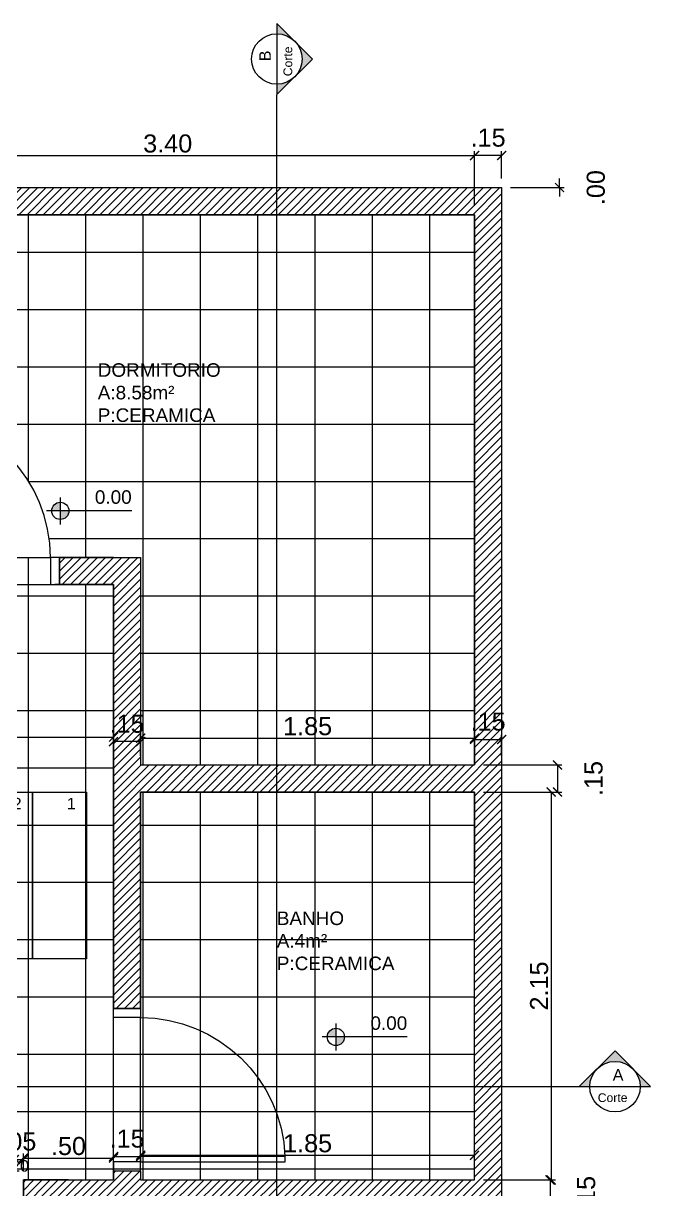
# Model space of a CAD drawing. Header units: millimetres. Extents: x 1336 to 452562, y -55875 to 2212.
# Drawn here: x 452537.32 to 452540.79, y -55859.47 to -55853.01 of the extents above; entities that cross this region are included whole.
import ezdxf

# ---------------------------------------------------------------- set-up
doc = ezdxf.new("R2010")
doc.units = ezdxf.units.MM
doc.linetypes.add('DASHDOTX2', pattern=[50.8, 25.4, -12.7, 0, -12.7])
doc.linetypes.add('DASHED2', pattern=[9.525, 6.35, -3.175])
for name, color, linetype in [('A_0.1', 1, 'Continuous'), ('A_0.3', 3, 'Continuous'), ('A_0.5', 5, 'Continuous'), ('B_Corte                  2', 4, 'DASHDOTX2'), ('B_Cotas                 11', 11, 'Continuous'), ('B_Projecao P       153', 153, 'DASHED2'), ('Z_ARQ-TEXTO2', 7, 'Continuous'), ('Z_ARQ-TEXTO3', 7, 'Continuous')]:
    doc.layers.add(name, color=color, linetype=linetype)
doc.styles.add('Annotative', font='arial.ttf')
doc.styles.add('Romans', font='aehalf.shx')
doc.dimstyles.new('1-50', dxfattribs={"dimscale": 0.5, "dimtxt": 0.2, "dimasz": 0.1, "dimexe": 0.05, "dimexo": 0.1, "dimgap": 0.03, "dimtad": 1, "dimzin": 5, "dimdsep": 46, "dimtxsty": 'Annotative', "dimblk": 'ARCHTICK', "dimcen": 0, "dimclrd": 256, "dimclre": 256, "dimclrt": 250, "dimadec": 0, "dimazin": 0, "dimtfac": 1, "dimtofl": 0, "dimtmove": 2, "dimatfit": 3, "dimldrblk": 'ARCHTICK', "dimfxl": 0.04, "dimtolj": 1, "dimtzin": 1, "dimarcsym": 0})
pattern_1 = [(0, (451180.03478, -57487.49628), (0, 0.3175), []), (90, (451180.03478, -57487.49628), (-0.3175, 2e-17), [])]

# ---------------------------------------------------------------- blocks, each defined once
blk = doc.blocks.new('Porta 80cm')
at = {"layer": 'A_0.1'}
for p, q in [((1345.7613, 1623.4302), (1346.5613, 1623.4302)), ((1345.7613, 1623.2802), (1346.5613, 1623.2802))]:
    blk.add_line(p, q, dxfattribs=at)
at = {"layer": 'A_0.3'}
for p, q in [((1345.7613, 1623.4302), (1345.7613, 1624.2302)), ((1345.7913, 1624.2302), (1345.7913, 1623.4302))]:
    blk.add_line(p, q, dxfattribs=at)
for points in [[(1345.7113, 1623.4302), (1345.7613, 1623.4302), (1345.7613, 1623.2802), (1345.7113, 1623.2802)], [(1346.6113, 1623.4302), (1346.5613, 1623.4302), (1346.5613, 1623.2802), (1346.6113, 1623.2802)]]:
    blk.add_lwpolyline(points, dxfattribs=at)
at = {"layer": 'B_Projecao P       153'}
blk.add_arc((1345.7613, 1623.4302), 0.8, 0, 87.8509, dxfattribs=at)
blk = doc.blocks.new('Porta C')
at = {"layer": 'A_0.3'}
for p, q in [((1352.0113, 1630.3602), (1352.0113, 1630.3302)), ((1352.8113, 1630.3302), (1352.8113, 1630.3602))]:
    blk.add_line(p, q, dxfattribs=at)
at = {"layer": 'A_0.5', "xscale": -1, "rotation": 270}
blk.add_blockref('Porta 80cm', (-271.4189, 284.5689), dxfattribs=at)
blk = doc.blocks.new('Nivel Piso')
at = {"layer": 'B_Cotas                 11'}
h = blk.add_hatch(color=256, dxfattribs=at)
h.dxf.hatch_style = 1
h.paths.add_polyline_path([(735.29, 589.9, 0.414214), (734.33, 588.95), (735.29, 588.95)])
h.paths.add_polyline_path([(736.24, 588.95), (735.29, 588.95), (735.29, 587.99, 0.414214)])
for p, q in [((735.29, 590.42), (735.29, 587.43)), ((743.2, 588.95), (733.77, 588.95))]:
    blk.add_line(p, q, dxfattribs=at)
blk.add_circle((735.29, 588.95), 0.956, dxfattribs=at)
blk = doc.blocks.new('ESCADA PLANTA')
at = {"layer": 'A_0.1'}
for p, q in [((3442.3088, 1612.8893), (3441.4588, 1613.8143)), ((3442.3088, 1612.8893), (3441.4588, 1612.8893)), ((3442.3088, 1612.5143), (3442.3088, 1612.8143)), ((3442.3088, 1612.5893), (3441.4588, 1612.5893)), ((3442.3088, 1612.5893), (3441.4588, 1611.6643))]:
    blk.add_line(p, q, dxfattribs=at)
for points in [[(3441.4588, 1611.6643), (3442.3088, 1611.6643), (3442.3088, 1613.8143), (3441.4588, 1613.8143)], [(3442.6088, 1613.8143), (3442.6088, 1612.8893), (3442.3088, 1612.8893), (3442.3088, 1613.8143)], [(3442.9088, 1613.8143), (3442.9088, 1612.8893), (3442.6088, 1612.8893), (3442.6088, 1613.8143)], [(3443.2088, 1613.8143), (3443.2088, 1612.8893), (3442.9088, 1612.8893), (3442.9088, 1613.8143)], [(3443.5088, 1613.8143), (3443.5088, 1612.8893), (3443.2088, 1612.8893), (3443.2088, 1613.8143)], [(3443.8088, 1613.8143), (3443.8088, 1612.8893), (3443.5088, 1612.8893), (3443.5088, 1613.8143)], [(3444.1088, 1613.8143), (3444.1088, 1612.8893), (3443.8088, 1612.8893), (3443.8088, 1613.8143)], [(3444.4088, 1613.8143), (3444.4088, 1612.8893), (3444.1088, 1612.8893), (3444.1088, 1613.8143)], [(3444.7088, 1613.8143), (3444.7088, 1612.8893), (3444.4088, 1612.8893), (3444.4088, 1613.8143)]]:
    blk.add_lwpolyline(points, close=True, dxfattribs=at)
at = {"layer": 'B_Projecao P       153'}
for points in [[(3442.6088, 1612.6643), (3442.6088, 1611.6643), (3442.3088, 1611.6643), (3442.3088, 1612.6643)], [(3442.9088, 1612.6643), (3442.9088, 1611.6643), (3442.6088, 1611.6643), (3442.6088, 1612.6643)], [(3443.2088, 1612.6643), (3443.2088, 1611.6643), (3442.9088, 1611.6643), (3442.9088, 1612.6643)], [(3443.5088, 1612.6643), (3443.5088, 1611.6643), (3443.2088, 1611.6643), (3443.2088, 1612.6643)], [(3443.8088, 1612.6643), (3443.8088, 1611.6643), (3443.5088, 1611.6643), (3443.5088, 1612.6643)], [(3444.1088, 1612.6643), (3444.1088, 1611.6643), (3443.8088, 1611.6643), (3443.8088, 1612.6643)]]:
    blk.add_lwpolyline(points, close=True, dxfattribs=at)
at = {"layer": 'B_Cotas                 11', "xscale": 0.05000000000004547, "yscale": 0.05000000000004547, "zscale": 0.05000000000004547}
blk.add_blockref('Nivel Piso', (3404.9747, 1583.2109), dxfattribs=at)
at = {"layer": 'A_0.1', "insert": (3442.1347, 1612.6965), "char_height": 0.075, "attachment_point": 9, "style": 'Romans'}
blk.add_mtext('{\\fArial|b0|i0|c0|p34;+1.70}', dxfattribs=at)
at = {"layer": 'Z_ARQ-TEXTO2', "insert": (3442.9088, 1612.8143), "char_height": 0.075, "attachment_point": 1, "style": 'Romans'}
blk.add_mtext('{\\fArial|b0|i0|c0|p34;\\H2x;ESCADA\\Fromans|c0;\\H0.6665x;\\C4;^J\\C1;A: 7.95m²}', dxfattribs=at)
at = {"layer": 'Z_ARQ-TEXTO3', "char_height": 0.063913, "attachment_point": 1, "style": 'Romans'}
for s, insert in [('{\\fArial|b0|i0|c0|p34;9}', (3441.6889, 1613.8191)), ('{\\fArial|b0|i0|c0|p34;6}', (3443.0997, 1613.7819)), ('{\\fArial|b0|i0|c0|p34;5}', (3443.3997, 1613.7819)), ('{\\fArial|b0|i0|c0|p34;4}', (3443.6997, 1613.7819)), ('{\\fArial|b0|i0|c0|p34;2}', (3444.2997, 1613.7819)), ('{\\fArial|b0|i0|c0|p34;1}', (3444.5997, 1613.7819)), ('{\\fArial|b0|i0|c0|p34;10}', (3441.4793, 1613.6219)), ('{\\fArial|b0|i0|c0|p34;11}', (3441.4803, 1612.6715)), ('{\\fArial|b0|i0|c0|p34;12}', (3441.4793, 1611.8887)), ('{\\fArial|b0|i0|c0|p34;13}', (3442.191, 1611.774)), ('{\\fArial|b0|i0|c0|p34;14}', (3442.491, 1611.774)), ('{\\fArial|b0|i0|c0|p34;15}', (3442.791, 1611.774)), ('{\\fArial|b0|i0|c0|p34;16}', (3443.091, 1611.774)), ('{\\fArial|b0|i0|c0|p34;17}', (3443.391, 1611.774)), ('{\\fArial|b0|i0|c0|p34;18}', (3443.691, 1611.774)), ('{\\fArial|b0|i0|c0|p34;19}', (3443.991, 1611.774)), ('{\\fArial|b0|i0|c0|p34;20}', (3444.291, 1611.774))]:
    blk.add_mtext(s, dxfattribs=dict(at, insert=insert))
for s, insert, width in [('{\\fArial|b0|i0|c0|p34;8}', (3442.4997, 1613.7819), 0.021507), ('{\\fArial|b0|i0|c0|p34;7}', (3442.7997, 1613.7819), 0.019469), ('{\\fArial|b0|i0|c0|p34;3}', (3443.9997, 1613.7819), 0.023542), ('{\\fArial|b0|i0|c0|p34;PATAMAR}', (3441.6898, 1612.8991), 0.079958)]:
    blk.add_mtext(s, dxfattribs=dict(at, insert=insert, width=width))
blk = doc.blocks.new('DSASADS')
at = {"layer": 'B_Corte                  2', "linetype": 'ByBlock', "lineweight": -2}
h = blk.add_hatch(color=256, dxfattribs=at)
h.paths.add_polyline_path([(2426.815, 1690.775), (2427.062, 1690.528), (2426.918, 1690.528, 0.198912)])
h.paths.add_polyline_path([(2426.568, 1691.023), (2426.815, 1690.775, 0.414214), (2426.32, 1690.775)])
h.paths.add_polyline_path([(2426.235, 1690.69), (2426.253, 1690.682, 0.114349), (2426.218, 1690.528), (2426.073, 1690.528)])
h.paths.add_polyline_path([(2426.32, 1690.775, 0.082683), (2426.253, 1690.682), (2426.235, 1690.69)])
at = {"layer": 'B_Corte                  2', "linetype": 'Continuous', "lineweight": -2}
blk.add_line((2426.218, 1690.528), (2426.918, 1690.528), dxfattribs=at)
at = {"layer": 'B_Corte                  2', "linetype": 'ByBlock', "lineweight": -2}
blk.add_lwpolyline([(2426.918, 1690.528), (2427.062, 1690.528), (2426.568, 1691.023), (2426.073, 1690.528), (2426.218, 1690.528)], dxfattribs=at)
at = {"layer": 'B_Corte                  2', "linetype": 'Continuous', "lineweight": -2}
blk.add_circle((2426.568, 1690.528), 0.35, dxfattribs=at)
blk = doc.blocks.new('_ArchTick')
at = {"color": 0, "linetype": 'ByBlock', "const_width": 0.15}
blk.add_lwpolyline([(-0.5, -0.5), (0.5, 0.5)], dxfattribs=at)
blk = doc.blocks.new('*D696')
at = {"layer": 'A_0.1', "lineweight": -2, "transparency": 16777216}
for p, q in [((452536.4186, -55854.0181), (452536.4186, -55853.7152)), ((452536.4186, -55853.7402), (452539.8186, -55853.7402)), ((452539.8186, -55854.0181), (452539.8186, -55853.7152))]:
    blk.add_line(p, q, dxfattribs=at)
at = {"layer": 'Defpoints', "color": 0, "transparency": 16777216}
for p in [(452539.8186, -55853.7402), (452536.4186, -55854.0681), (452539.8186, -55854.0681)]:
    blk.add_point(p, dxfattribs=at)
at = {"layer": 'A_0.1', "lineweight": -2, "transparency": 16777216, "xscale": 0.05, "yscale": 0.05, "zscale": 0.05, "rotation": 180}
blk.add_blockref('_ArchTick', (452536.4186, -55853.7402), dxfattribs=at)
at = {"layer": 'A_0.1', "lineweight": -2, "transparency": 16777216, "xscale": 0.05, "yscale": 0.05, "zscale": 0.05}
blk.add_blockref('_ArchTick', (452539.8186, -55853.7402), dxfattribs=at)
at = {"layer": 'A_0.1', "color": 250, "transparency": 16777216, "insert": (452538.1186, -55853.6741), "char_height": 0.1, "attachment_point": 5, "style": 'Annotative'}
blk.add_mtext('\\A1;3.40', dxfattribs=at)
blk = doc.blocks.new('*D697')
at = {"layer": 'A_0.1', "lineweight": -2, "transparency": 16777216}
for p, q in [((452539.8186, -55853.8681), (452539.8186, -55853.7152)), ((452539.9686, -55853.7402), (452539.8186, -55853.7402)), ((452539.9686, -55853.8681), (452539.9686, -55853.7152))]:
    blk.add_line(p, q, dxfattribs=at)
at = {"layer": 'Defpoints', "color": 0, "transparency": 16777216}
for p in [(452539.8186, -55853.7402), (452539.8186, -55853.9181), (452539.9686, -55853.9181)]:
    blk.add_point(p, dxfattribs=at)
at = {"layer": 'A_0.1', "lineweight": -2, "transparency": 16777216, "xscale": 0.05, "yscale": 0.05, "zscale": 0.05, "rotation": 180}
blk.add_blockref('_ArchTick', (452539.8186, -55853.7402), dxfattribs=at)
at = {"layer": 'A_0.1', "lineweight": -2, "transparency": 16777216, "xscale": 0.05, "yscale": 0.05, "zscale": 0.05}
blk.add_blockref('_ArchTick', (452539.9686, -55853.7402), dxfattribs=at)
at = {"layer": 'A_0.1', "color": 250, "transparency": 16777216, "insert": (452539.8936, -55853.6416), "char_height": 0.1, "attachment_point": 5, "style": 'Annotative'}
blk.add_mtext('\\A1;.15', dxfattribs=at)
blk = doc.blocks.new('*D700')
at = {"layer": 'A_0.1', "lineweight": -2, "transparency": 16777216}
for p, q in [((452536.4186, -55857.0681), (452536.4186, -55856.9387)), ((452536.4186, -55856.9637), (452537.8186, -55856.9637)), ((452537.8186, -55857.0681), (452537.8186, -55856.9387))]:
    blk.add_line(p, q, dxfattribs=at)
at = {"layer": 'Defpoints', "color": 0, "transparency": 16777216}
for p in [(452537.8186, -55856.9637), (452536.4186, -55857.1181), (452537.8186, -55857.1181)]:
    blk.add_point(p, dxfattribs=at)
at = {"layer": 'A_0.1', "lineweight": -2, "transparency": 16777216, "xscale": 0.05, "yscale": 0.05, "zscale": 0.05, "rotation": 180}
blk.add_blockref('_ArchTick', (452536.4186, -55856.9637), dxfattribs=at)
at = {"layer": 'A_0.1', "lineweight": -2, "transparency": 16777216, "xscale": 0.05, "yscale": 0.05, "zscale": 0.05}
blk.add_blockref('_ArchTick', (452537.8186, -55856.9637), dxfattribs=at)
at = {"layer": 'A_0.1', "color": 250, "transparency": 16777216, "insert": (452537.1186, -55856.8977), "char_height": 0.1, "attachment_point": 5, "style": 'Annotative'}
blk.add_mtext('\\A1;1.40', dxfattribs=at)
blk = doc.blocks.new('*D701')
at = {"layer": 'A_0.1', "lineweight": -2, "transparency": 16777216}
for p, q in [((452537.8186, -55857.0681), (452537.8186, -55856.9637)), ((452537.9686, -55856.9887), (452537.8186, -55856.9887)), ((452537.9686, -55857.0681), (452537.9686, -55856.9637))]:
    blk.add_line(p, q, dxfattribs=at)
at = {"layer": 'Defpoints', "color": 0, "transparency": 16777216}
for p in [(452537.8186, -55856.9887), (452537.8186, -55857.1181), (452537.9686, -55857.1181)]:
    blk.add_point(p, dxfattribs=at)
at = {"layer": 'A_0.1', "lineweight": -2, "transparency": 16777216, "xscale": 0.05, "yscale": 0.05, "zscale": 0.05, "rotation": 180}
blk.add_blockref('_ArchTick', (452537.8186, -55856.9887), dxfattribs=at)
at = {"layer": 'A_0.1', "lineweight": -2, "transparency": 16777216, "xscale": 0.05, "yscale": 0.05, "zscale": 0.05}
blk.add_blockref('_ArchTick', (452537.9686, -55856.9887), dxfattribs=at)
at = {"layer": 'A_0.1', "color": 250, "transparency": 16777216, "insert": (452537.8936, -55856.8902), "char_height": 0.1, "attachment_point": 5, "style": 'Annotative'}
blk.add_mtext('\\A1;.15', dxfattribs=at)
blk = doc.blocks.new('*D702')
at = {"layer": 'A_0.1', "lineweight": -2, "transparency": 16777216}
for p, q in [((452537.9686, -55857.0681), (452537.9686, -55856.9448)), ((452537.9686, -55856.9698), (452539.8186, -55856.9698)), ((452539.8186, -55857.0681), (452539.8186, -55856.9448))]:
    blk.add_line(p, q, dxfattribs=at)
at = {"layer": 'Defpoints', "color": 0, "transparency": 16777216}
for p in [(452539.8186, -55856.9698), (452537.9686, -55857.1181), (452539.8186, -55857.1181)]:
    blk.add_point(p, dxfattribs=at)
at = {"layer": 'A_0.1', "lineweight": -2, "transparency": 16777216, "xscale": 0.05, "yscale": 0.05, "zscale": 0.05, "rotation": 180}
blk.add_blockref('_ArchTick', (452537.9686, -55856.9698), dxfattribs=at)
at = {"layer": 'A_0.1', "lineweight": -2, "transparency": 16777216, "xscale": 0.05, "yscale": 0.05, "zscale": 0.05}
blk.add_blockref('_ArchTick', (452539.8186, -55856.9698), dxfattribs=at)
at = {"layer": 'A_0.1', "color": 250, "transparency": 16777216, "insert": (452538.8936, -55856.9037), "char_height": 0.1, "attachment_point": 5, "style": 'Annotative'}
blk.add_mtext('\\A1;1.85', dxfattribs=at)
blk = doc.blocks.new('*D703')
at = {"layer": 'A_0.1', "lineweight": -2, "transparency": 16777216}
for p, q in [((452539.8186, -55857.0681), (452539.8186, -55856.9517)), ((452539.8186, -55856.9767), (452539.9686, -55856.9767)), ((452539.9686, -55857.0681), (452539.9686, -55856.9517))]:
    blk.add_line(p, q, dxfattribs=at)
at = {"layer": 'Defpoints', "color": 0, "transparency": 16777216}
for p in [(452539.9686, -55856.9767), (452539.8186, -55857.1181), (452539.9686, -55857.1181)]:
    blk.add_point(p, dxfattribs=at)
at = {"layer": 'A_0.1', "lineweight": -2, "transparency": 16777216, "xscale": 0.05, "yscale": 0.05, "zscale": 0.05, "rotation": 180}
blk.add_blockref('_ArchTick', (452539.8186, -55856.9767), dxfattribs=at)
at = {"layer": 'A_0.1', "lineweight": -2, "transparency": 16777216, "xscale": 0.05, "yscale": 0.05, "zscale": 0.05}
blk.add_blockref('_ArchTick', (452539.9686, -55856.9767), dxfattribs=at)
at = {"layer": 'A_0.1', "color": 250, "transparency": 16777216, "insert": (452539.8936, -55856.8782), "char_height": 0.1, "attachment_point": 5, "style": 'Annotative'}
blk.add_mtext('\\A1;.15', dxfattribs=at)
blk = doc.blocks.new('*D708')
at = {"layer": 'A_0.1', "lineweight": -2, "transparency": 16777216}
for p, q in [((452537.2686, -55859.3681), (452537.2686, -55859.2793)), ((452537.2686, -55859.3043), (452537.3186, -55859.3043)), ((452537.3186, -55859.3681), (452537.3186, -55859.2793))]:
    blk.add_line(p, q, dxfattribs=at)
at = {"layer": 'Defpoints', "color": 0, "transparency": 16777216}
for p in [(452537.3186, -55859.3043), (452537.2686, -55859.4181), (452537.3186, -55859.4181)]:
    blk.add_point(p, dxfattribs=at)
at = {"layer": 'A_0.1', "lineweight": -2, "transparency": 16777216, "xscale": 0.05, "yscale": 0.05, "zscale": 0.05, "rotation": 180}
blk.add_blockref('_ArchTick', (452537.2686, -55859.3043), dxfattribs=at)
at = {"layer": 'A_0.1', "lineweight": -2, "transparency": 16777216, "xscale": 0.05, "yscale": 0.05, "zscale": 0.05}
blk.add_blockref('_ArchTick', (452537.3186, -55859.3043), dxfattribs=at)
at = {"layer": 'A_0.1', "color": 250, "transparency": 16777216, "insert": (452537.2936, -55859.2057), "char_height": 0.1, "attachment_point": 5, "style": 'Annotative'}
blk.add_mtext('\\A1;.05', dxfattribs=at)
blk = doc.blocks.new('*D709')
at = {"layer": 'A_0.1', "lineweight": -2, "transparency": 16777216}
for p, q in [((452537.3186, -55859.3681), (452537.3186, -55859.2717)), ((452537.3186, -55859.2967), (452537.8186, -55859.2967)), ((452537.8186, -55859.3681), (452537.8186, -55859.2717))]:
    blk.add_line(p, q, dxfattribs=at)
at = {"layer": 'Defpoints', "color": 0, "transparency": 16777216}
for p in [(452537.8186, -55859.2967), (452537.3186, -55859.4181), (452537.8186, -55859.4181)]:
    blk.add_point(p, dxfattribs=at)
at = {"layer": 'A_0.1', "lineweight": -2, "transparency": 16777216, "xscale": 0.05, "yscale": 0.05, "zscale": 0.05, "rotation": 180}
blk.add_blockref('_ArchTick', (452537.3186, -55859.2967), dxfattribs=at)
at = {"layer": 'A_0.1', "lineweight": -2, "transparency": 16777216, "xscale": 0.05, "yscale": 0.05, "zscale": 0.05}
blk.add_blockref('_ArchTick', (452537.8186, -55859.2967), dxfattribs=at)
at = {"layer": 'A_0.1', "color": 250, "transparency": 16777216, "insert": (452537.5686, -55859.2307), "char_height": 0.1, "attachment_point": 5, "style": 'Annotative'}
blk.add_mtext('\\A1;.50', dxfattribs=at)
blk = doc.blocks.new('*D710')
at = {"layer": 'A_0.1', "lineweight": -2, "transparency": 16777216}
for p, q in [((452537.8186, -55859.3181), (452537.8186, -55859.2631)), ((452537.8186, -55859.2881), (452537.9686, -55859.2881)), ((452537.9686, -55859.3181), (452537.9686, -55859.2631))]:
    blk.add_line(p, q, dxfattribs=at)
at = {"layer": 'Defpoints', "color": 0, "transparency": 16777216}
for p in [(452537.9686, -55859.2881), (452537.8186, -55859.3681), (452537.9686, -55859.3681)]:
    blk.add_point(p, dxfattribs=at)
at = {"layer": 'A_0.1', "lineweight": -2, "transparency": 16777216, "xscale": 0.05, "yscale": 0.05, "zscale": 0.05, "rotation": 180}
blk.add_blockref('_ArchTick', (452537.8186, -55859.2881), dxfattribs=at)
at = {"layer": 'A_0.1', "lineweight": -2, "transparency": 16777216, "xscale": 0.05, "yscale": 0.05, "zscale": 0.05}
blk.add_blockref('_ArchTick', (452537.9686, -55859.2881), dxfattribs=at)
at = {"layer": 'A_0.1', "color": 250, "transparency": 16777216, "insert": (452537.8936, -55859.1896), "char_height": 0.1, "attachment_point": 5, "style": 'Annotative'}
blk.add_mtext('\\A1;.15', dxfattribs=at)
blk = doc.blocks.new('*D711')
at = {"layer": 'A_0.1', "lineweight": -2, "transparency": 16777216}
for p, q in [((452537.9686, -55859.3681), (452537.9686, -55859.2565)), ((452537.9686, -55859.2815), (452539.8186, -55859.2815)), ((452539.8186, -55859.3681), (452539.8186, -55859.2565))]:
    blk.add_line(p, q, dxfattribs=at)
at = {"layer": 'Defpoints', "color": 0, "transparency": 16777216}
for p in [(452539.8186, -55859.2815), (452537.9686, -55859.4181), (452539.8186, -55859.4181)]:
    blk.add_point(p, dxfattribs=at)
at = {"layer": 'A_0.1', "lineweight": -2, "transparency": 16777216, "xscale": 0.05, "yscale": 0.05, "zscale": 0.05, "rotation": 180}
blk.add_blockref('_ArchTick', (452537.9686, -55859.2815), dxfattribs=at)
at = {"layer": 'A_0.1', "lineweight": -2, "transparency": 16777216, "xscale": 0.05, "yscale": 0.05, "zscale": 0.05}
blk.add_blockref('_ArchTick', (452539.8186, -55859.2815), dxfattribs=at)
at = {"layer": 'A_0.1', "color": 250, "transparency": 16777216, "insert": (452538.8936, -55859.2155), "char_height": 0.1, "attachment_point": 5, "style": 'Annotative'}
blk.add_mtext('\\A1;1.85', dxfattribs=at)
blk = doc.blocks.new('*D732')
at = {"layer": 'A_0.1', "lineweight": -2, "transparency": 16777216}
for p, q in [((452540.2901, -55853.9181), (452540.2901, -55853.8681)), ((452540.0186, -55853.9181), (452540.3151, -55853.9181)), ((452540.0186, -55853.9181), (452540.3151, -55853.9181)), ((452540.2901, -55853.9181), (452540.2901, -55853.9681))]:
    blk.add_line(p, q, dxfattribs=at)
at = {"layer": 'Defpoints', "color": 0, "transparency": 16777216}
for p in [(452539.9686, -55853.9181), (452539.9686, -55853.9181), (452540.2901, -55853.9181)]:
    blk.add_point(p, dxfattribs=at)
at = {"layer": 'A_0.1', "lineweight": -2, "transparency": 16777216, "xscale": 0.05, "yscale": 0.05, "zscale": 0.05}
for rotation in [90, 270]:
    blk.add_blockref('_ArchTick', (452540.2901, -55853.9181), dxfattribs=dict(at, rotation=rotation))
at = {"layer": 'A_0.1', "color": 250, "transparency": 16777216, "insert": (452540.4908, -55853.9181), "char_height": 0.1, "attachment_point": 5, "rotation": 90, "style": 'Annotative'}
blk.add_mtext('\\A1;.00', dxfattribs=at)
blk = doc.blocks.new('*D733')
at = {"layer": 'A_0.1', "lineweight": -2, "transparency": 16777216}
for p, q in [((452540.2901, -55853.9181), (452540.2901, -55853.8681)), ((452540.0186, -55853.9181), (452540.3151, -55853.9181)), ((452540.0186, -55853.9181), (452540.3151, -55853.9181)), ((452540.2901, -55853.9181), (452540.2901, -55853.9681))]:
    blk.add_line(p, q, dxfattribs=at)
at = {"layer": 'Defpoints', "color": 0, "transparency": 16777216}
for p in [(452539.9686, -55853.9181), (452539.9686, -55853.9181), (452540.2901, -55853.9181)]:
    blk.add_point(p, dxfattribs=at)
at = {"layer": 'A_0.1', "lineweight": -2, "transparency": 16777216, "xscale": 0.05, "yscale": 0.05, "zscale": 0.05}
for rotation in [90, 270]:
    blk.add_blockref('_ArchTick', (452540.2901, -55853.9181), dxfattribs=dict(at, rotation=rotation))
at = {"layer": 'A_0.1', "color": 250, "transparency": 16777216, "insert": (452540.4908, -55853.9181), "char_height": 0.1, "attachment_point": 5, "rotation": 90, "style": 'Annotative'}
blk.add_mtext('\\A1;.00', dxfattribs=at)
blk = doc.blocks.new('*D734')
at = {"layer": 'A_0.1', "lineweight": -2, "transparency": 16777216}
for p, q in [((452539.8686, -55857.1181), (452540.3027, -55857.1181)), ((452540.2777, -55857.1181), (452540.2777, -55857.2681)), ((452539.8686, -55857.2681), (452540.3027, -55857.2681))]:
    blk.add_line(p, q, dxfattribs=at)
at = {"layer": 'Defpoints', "color": 0, "transparency": 16777216}
for p in [(452539.8186, -55857.1181), (452539.8186, -55857.2681), (452540.2777, -55857.2681)]:
    blk.add_point(p, dxfattribs=at)
at = {"layer": 'A_0.1', "lineweight": -2, "transparency": 16777216, "xscale": 0.05, "yscale": 0.05, "zscale": 0.05}
for p, rotation in [((452540.2777, -55857.1181), 90), ((452540.2777, -55857.2681), 270)]:
    blk.add_blockref('_ArchTick', p, dxfattribs=dict(at, rotation=rotation))
at = {"layer": 'A_0.1', "color": 250, "transparency": 16777216, "insert": (452540.4784, -55857.1931), "char_height": 0.1, "attachment_point": 5, "rotation": 90, "style": 'Annotative'}
blk.add_mtext('\\A1;.15', dxfattribs=at)
blk = doc.blocks.new('*D735')
at = {"layer": 'A_0.1', "lineweight": -2, "transparency": 16777216}
for p, q in [((452539.8686, -55857.2681), (452540.2678, -55857.2681)), ((452540.2428, -55857.2681), (452540.2428, -55859.4181)), ((452539.8686, -55859.4181), (452540.2678, -55859.4181))]:
    blk.add_line(p, q, dxfattribs=at)
at = {"layer": 'Defpoints', "color": 0, "transparency": 16777216}
for p in [(452539.8186, -55857.2681), (452539.8186, -55859.4181), (452540.2428, -55859.4181)]:
    blk.add_point(p, dxfattribs=at)
at = {"layer": 'A_0.1', "lineweight": -2, "transparency": 16777216, "xscale": 0.05, "yscale": 0.05, "zscale": 0.05}
for p, rotation in [((452540.2428, -55857.2681), 90), ((452540.2428, -55859.4181), 270)]:
    blk.add_blockref('_ArchTick', p, dxfattribs=dict(at, rotation=rotation))
at = {"layer": 'A_0.1', "color": 250, "transparency": 16777216, "insert": (452540.1767, -55858.3431), "char_height": 0.1, "attachment_point": 5, "rotation": 90, "style": 'Annotative'}
blk.add_mtext('\\A1;2.15', dxfattribs=at)
blk = doc.blocks.new('*D736')
at = {"layer": 'A_0.1', "lineweight": -2, "transparency": 16777216}
for p, q in [((452539.8686, -55859.4181), (452540.2619, -55859.4181)), ((452540.2369, -55859.4181), (452540.2369, -55859.5681)), ((452539.8686, -55859.5681), (452540.2619, -55859.5681))]:
    blk.add_line(p, q, dxfattribs=at)
at = {"layer": 'Defpoints', "color": 0, "transparency": 16777216}
for p in [(452539.8186, -55859.4181), (452539.8186, -55859.5681), (452540.2369, -55859.5681)]:
    blk.add_point(p, dxfattribs=at)
at = {"layer": 'A_0.1', "lineweight": -2, "transparency": 16777216, "xscale": 0.05, "yscale": 0.05, "zscale": 0.05}
for p, rotation in [((452540.2369, -55859.4181), 90), ((452540.2369, -55859.5681), 270)]:
    blk.add_blockref('_ArchTick', p, dxfattribs=dict(at, rotation=rotation))
at = {"layer": 'A_0.1', "color": 250, "transparency": 16777216, "insert": (452540.4375, -55859.4931), "char_height": 0.1, "attachment_point": 5, "rotation": 90, "style": 'Annotative'}
blk.add_mtext('\\A1;.15', dxfattribs=at)

msp = doc.modelspace()

# ---------------------------------------------------------------- hatches: boundary and pattern name
at = {"layer": 'A_0.1'}
h = msp.add_hatch(dxfattribs=at)
h.set_pattern_fill('ANSI31', color=1, scale=0.01)
h.set_pattern_definition([(45, (451184.40732, -57487.498295), (-0.0224506403, 0.0224506403), [])])
h.paths.add_polyline_path([(452534.4186, -55859.5681), (452535.7186, -55859.5681), (452535.7186, -55859.618), (452535.8686, -55859.6181), (452535.8686, -55859.5681), (452535.8686, -55859.5681), (452536.4186, -55859.5681), (452536.4186, -55859.4181), (452534.4186, -55859.4181), (452534.4186, -55857.2681), (452536.4186, -55857.2681), (452536.4186, -55857.0681), (452536.2686, -55857.0681), (452536.2686, -55857.1181), (452534.4186, -55857.1181), (452534.4186, -55854.0681), (452536.2686, -55854.0681), (452536.2686, -55856.1681), (452536.4186, -55856.1681), (452536.4186, -55856.1181), (452536.6186, -55856.1181), (452536.6186, -55855.9681), (452536.4186, -55855.9681), (452536.4186, -55854.0681), (452539.8186, -55854.0681), (452539.8186, -55857.1181), (452537.9686, -55857.1181), (452537.9686, -55855.9681), (452537.5186, -55855.9681), (452537.5186, -55856.1181), (452537.8186, -55856.1181), (452537.8186, -55858.4681), (452537.9686, -55858.4681), (452537.9686, -55857.2681), (452539.8186, -55857.2681), (452539.8186, -55859.4181), (452537.9686, -55859.4181), (452537.9686, -55859.3681), (452537.8186, -55859.3681), (452537.8186, -55859.4181), (452537.3186, -55859.4181), (452537.3186, -55859.5681), (452539.8186, -55859.5681), (452539.8186, -55862.9181), (452538.3412, -55862.9181), (452538.3412, -55863.0681), (452539.8186, -55863.0681), (452539.8186, -55864.1431), (452539.8186, -55864.2181), (452539.9686, -55864.2181), (452539.9686, -55864.217), (452539.9686, -55853.9181), (452534.2686, -55853.9181), (452534.2686, -55864.2181), (452534.2728, -55864.2181), (452534.4186, -55864.2181), (452534.4186, -55863.0681), (452536.8412, -55863.0681), (452536.8412, -55862.9181), (452535.8686, -55862.9181), (452535.8686, -55860.5181), (452535.7186, -55860.5181), (452535.7186, -55862.9181), (452534.4186, -55862.9181)])
h = msp.add_hatch(dxfattribs=at)
h.set_pattern_fill('NET', color=0, scale=0.1)
h.set_pattern_definition(pattern_1)
h.paths.add_polyline_path([(452536.4686, -55859.5681), (452536.4186, -55859.5681), (452535.8686, -55859.5681), (452535.8686, -55859.6181), (452535.8686, -55859.6681), (452535.8686, -55860.4681), (452535.8686, -55862.9181), (452536.8412, -55862.9181), (452538.3412, -55862.9181), (452538.7231, -55862.9181), (452538.7231, -55859.5681), (452537.3186, -55859.5681), (452537.2686, -55859.5681), (452537.2686, -55860.3681), (452537.2386, -55860.3681), (452537.2386, -55860.3676, -0.40327)])
h.paths.add_polyline_path([(452537.2386, -55859.5681), (452536.4686, -55859.5681, 0.40327), (452537.2386, -55860.3676)], flags=17)
h.paths.add_polyline_path([(452538.7231, -55854.0681), (452538.7231, -55857.1181), (452539.8186, -55857.1181), (452539.8186, -55854.0681)])
h.paths.add_polyline_path([(452537.4686, -55856.1181), (452537.4686, -55855.9681), (452536.6686, -55855.9681), (452536.6686, -55856.1181)])
h.paths.add_polyline_path([(452537.0686, -55859.4181), (452537.0686, -55858.4181), (452536.7686, -55858.4181), (452536.7686, -55859.4181)], flags=17)
h.paths.add_polyline_path([(452537.3686, -55858.1931), (452537.0686, -55858.1931), (452536.7686, -55858.1931), (452536.4686, -55858.1931), (452536.1686, -55858.1931), (452535.8686, -55858.1931), (452535.5686, -55858.1931), (452535.2686, -55858.1931), (452535.2686, -55858.4181), (452535.5686, -55858.4181), (452535.8686, -55858.4181), (452536.1686, -55858.4181), (452536.4686, -55858.4181), (452536.4686, -55859.4181), (452536.1686, -55859.4181), (452535.8686, -55859.4181), (452535.5686, -55859.4181), (452535.2686, -55859.4181), (452534.4186, -55859.4181), (452534.4186, -55857.2681), (452535.2686, -55857.2681), (452535.5686, -55857.2681), (452535.8686, -55857.2681), (452536.1686, -55857.2681), (452536.4686, -55857.2681), (452536.7686, -55857.2681), (452537.0686, -55857.2681), (452537.3686, -55857.2681), (452537.6686, -55857.2681), (452537.6686, -55858.1931)])
h.paths.add_polyline_path([(452538.7231, -55864.2181), (452538.7231, -55863.0681), (452538.3412, -55863.0681), (452534.4186, -55863.0681), (452534.4186, -55864.2181)])
h.paths.add_polyline_path([(452538.7231, -55863.0681), (452538.7231, -55864.2181), (452539.8186, -55864.2181), (452539.8186, -55864.0681), (452539.8186, -55863.0681)])
h.paths.add_polyline_path([(452537.656, -55861.3516), (452538.7472, -55861.3516), (452538.7472, -55860.9455), (452537.656, -55860.9455)], flags=9)
h.paths.add_polyline_path([(452538.6963, -55858.2989), (452539.386, -55858.2989), (452539.386, -55857.8931), (452538.6963, -55857.8931)], flags=9)
h.paths.add_polyline_path([(452537.704, -55855.2605), (452538.4225, -55855.2605), (452538.4225, -55854.8543), (452537.704, -55854.8543)], flags=9)
h.paths.add_polyline_path([(452535.1012, -55855.6225), (452535.8197, -55855.6225), (452535.8197, -55855.2163), (452535.1012, -55855.2163)], flags=9)
h.paths.add_polyline_path([(452536.783, -55863.7603), (452537.4726, -55863.7603), (452537.4726, -55863.3541), (452536.783, -55863.3541)], flags=24)
h = msp.add_hatch(dxfattribs=at)
h.set_pattern_fill('NET', color=0, scale=0.1)
h.set_pattern_definition(pattern_1)
h.paths.add_polyline_path([(452536.2686, -55857.1181), (452536.2686, -55857.0681), (452536.2686, -55857.0181), (452536.4186, -55857.0181), (452536.4186, -55857.1181), (452536.4186, -55857.2681), (452534.4186, -55857.2681), (452534.4186, -55858.9012), (452538.7231, -55858.9012), (452538.7231, -55857.2681), (452537.9686, -55857.2681), (452537.9686, -55858.4681), (452537.8186, -55858.4681), (452537.8186, -55856.1181), (452537.5186, -55856.1181), (452537.5186, -55855.9681), (452537.9686, -55855.9681), (452537.9686, -55857.1181), (452538.7231, -55857.1181), (452538.7231, -55854.0681), (452536.4186, -55854.0681), (452536.4186, -55855.9681), (452536.6186, -55855.9681), (452536.6186, -55856.1181), (452536.4186, -55856.1181), (452536.4186, -55856.1681), (452536.4186, -55856.2181), (452536.2686, -55856.2181), (452536.2686, -55854.0681), (452534.4186, -55854.0681), (452534.4186, -55857.1181)])
h.paths.add_polyline_path([(452536.6686, -55856.1181), (452536.6686, -55855.9681), (452536.6686, -55855.1681), (452536.6986, -55855.1681), (452536.6986, -55855.1687, -0.40327), (452537.4686, -55855.9681), (452537.4686, -55856.1181)], flags=16)
h.paths.add_polyline_path([(452535.2686, -55857.2681), (452535.5686, -55857.2681), (452535.8686, -55857.2681), (452536.1686, -55857.2681), (452536.4686, -55857.2681), (452536.7686, -55857.2681), (452537.0686, -55857.2681), (452537.3686, -55857.2681), (452537.6686, -55857.2681), (452537.6686, -55858.1931), (452537.3686, -55858.1931), (452537.0686, -55858.1931), (452536.7686, -55858.1931), (452536.4686, -55858.1931), (452536.1686, -55858.1931), (452535.8686, -55858.1931), (452535.5686, -55858.1931), (452535.2686, -55858.1931), (452535.2686, -55858.4181), (452535.5686, -55858.4181), (452535.8686, -55858.4181), (452536.1686, -55858.4181), (452536.4686, -55858.4181), (452536.7686, -55858.4181), (452537.0686, -55858.4181), (452537.0686, -55859.4181), (452536.7686, -55859.4181), (452536.4686, -55859.4181), (452536.1686, -55859.4181), (452535.8686, -55859.4181), (452535.5686, -55859.4181), (452535.2686, -55859.4181), (452534.4186, -55859.4181), (452534.4186, -55857.2681)])
h.paths.add_polyline_path([(452534.6511, -55858.424, -1), (452534.7467, -55858.424, -1)], flags=16)
h.paths.add_polyline_path([(452538.7231, -55858.9012), (452539.8186, -55858.9012), (452539.8186, -55857.2681), (452538.7231, -55857.2681)])
h.paths.add_polyline_path([(452539.8186, -55859.4181), (452539.8186, -55858.9012), (452538.7231, -55858.9012), (452538.7231, -55859.4181)])
h.paths.add_polyline_path([(452534.4186, -55858.9012), (452534.4186, -55859.4181), (452536.4186, -55859.4181), (452536.4186, -55859.5681), (452535.8686, -55859.5681), (452535.8686, -55859.6181), (452535.8686, -55859.6714), (452535.8686, -55860.4681), (452535.8686, -55862.9181), (452536.8412, -55862.9181), (452538.7231, -55862.9181), (452538.7231, -55859.5681), (452537.3186, -55859.5681), (452537.3186, -55859.4181), (452537.8186, -55859.4181), (452537.8186, -55859.3681), (452537.9686, -55859.3681), (452537.9686, -55859.4181), (452538.7231, -55859.4181), (452538.7231, -55858.9012)])
h.paths.add_polyline_path([(452537.2686, -55859.4181), (452537.2686, -55859.5681), (452537.2686, -55860.3681), (452537.2386, -55860.3681), (452537.2386, -55860.3676, -0.40327), (452536.4686, -55859.5681), (452536.4686, -55859.4181)], flags=16)
h.paths.add_polyline_path([(452538.6963, -55858.2989), (452539.386, -55858.2989), (452539.386, -55857.8931), (452538.6963, -55857.8931)], flags=9)
h.paths.add_polyline_path([(452537.704, -55855.2605), (452538.4225, -55855.2605), (452538.4225, -55854.8543), (452537.704, -55854.8543)], flags=24)
h.paths.add_polyline_path([(452535.1012, -55855.6225), (452535.8197, -55855.6225), (452535.8197, -55855.2163), (452535.1012, -55855.2163)], flags=24)
h.paths.add_polyline_path([(452537.656, -55861.3516), (452538.7472, -55861.3516), (452538.7472, -55860.9455), (452537.656, -55860.9455)], flags=9)
h = msp.add_hatch(dxfattribs=at)
h.set_pattern_fill('NET', color=0, scale=0.1)
h.set_pattern_definition(pattern_1)
h.paths.add_polyline_path([(452537.8186, -55858.9012), (452537.0686, -55858.9012), (452537.0686, -55859.4181), (452537.2686, -55859.4181), (452537.3186, -55859.4181), (452537.8186, -55859.4181), (452537.8186, -55859.3681), (452537.8186, -55859.3181)])
h.paths.add_polyline_path([(452537.0686, -55858.9012), (452536.7686, -55858.9012), (452536.7686, -55859.4181), (452537.0686, -55859.4181)])
h.paths.add_polyline_path([(452536.7686, -55858.9012), (452536.4686, -55858.9012), (452536.4686, -55859.4181), (452536.7686, -55859.4181)])
h.paths.add_polyline_path([(452536.4686, -55858.9012), (452536.1686, -55858.9012), (452536.1686, -55859.4181), (452536.4686, -55859.4181)])
h.paths.add_polyline_path([(452536.1686, -55858.9012), (452535.8686, -55858.9012), (452535.8686, -55859.4181), (452536.1686, -55859.4181)])
h.paths.add_polyline_path([(452535.5686, -55858.9012), (452535.2686, -55858.9012), (452535.2686, -55859.4181), (452535.5686, -55859.4181)])
h.paths.add_polyline_path([(452535.8686, -55858.9012), (452535.5686, -55858.9012), (452535.5686, -55859.4181), (452535.8686, -55859.4181)])
h.paths.add_polyline_path([(452535.8686, -55858.4181), (452535.5686, -55858.4181), (452535.5686, -55858.9012), (452535.8686, -55858.9012)])
h.paths.add_polyline_path([(452535.5686, -55858.4181), (452535.2686, -55858.4181), (452535.2686, -55858.9012), (452535.5686, -55858.9012)])
h.paths.add_polyline_path([(452535.2686, -55858.4931), (452534.8936, -55858.9012), (452535.2686, -55858.9012)], flags=17)
h.paths.add_polyline_path([(452535.2686, -55858.4931), (452534.4186, -55858.4931), (452534.4186, -55858.9012), (452534.8936, -55858.9012)])
h.paths.add_polyline_path([(452535.2686, -55858.9012), (452534.8936, -55858.9012), (452534.4186, -55859.4181), (452535.2686, -55859.4181)])
h.paths.add_polyline_path([(452534.8936, -55858.9012), (452534.4186, -55858.9012), (452534.4186, -55859.4181)], flags=17)
h.paths.add_polyline_path([(452534.4186, -55857.2681), (452534.4186, -55858.1931), (452535.2686, -55858.1931)])
h.paths.add_polyline_path([(452535.2686, -55857.2681), (452534.4186, -55857.2681), (452535.2686, -55858.1931)], flags=17)
h.paths.add_polyline_path([(452535.5686, -55857.2681), (452535.2686, -55857.2681), (452535.2686, -55858.1931), (452535.5686, -55858.1931)])
h.paths.add_polyline_path([(452535.8686, -55857.2681), (452535.5686, -55857.2681), (452535.5686, -55858.1931), (452535.8686, -55858.1931)])
h.paths.add_polyline_path([(452536.1686, -55857.2681), (452535.8686, -55857.2681), (452535.8686, -55858.1931), (452536.1686, -55858.1931)])
h.paths.add_polyline_path([(452536.4686, -55857.2681), (452536.1686, -55857.2681), (452536.1686, -55858.1931), (452536.4686, -55858.1931)])
h.paths.add_polyline_path([(452534.8157, -55858.4256), (452535.1183, -55858.4256), (452535.1183, -55858.271), (452534.8157, -55858.271)], flags=9)
h.paths.add_polyline_path([(452535.8333, -55858.6394), (452536.7328, -55858.6394), (452536.7328, -55858.2122), (452535.8333, -55858.2122)], flags=9)
h.paths.add_polyline_path([(452534.6267, -55858.2821), (452535.0903, -55858.2821), (452535.0903, -55858.1504), (452534.6267, -55858.1504)], flags=9)
h.paths.add_polyline_path([(452534.4143, -55858.5099), (452534.5456, -55858.5099), (452534.5456, -55858.3782), (452534.4143, -55858.3782)], flags=9)
h.paths.add_polyline_path([(452536.9397, -55857.3995), (452537.0213, -55857.3995), (452537.0213, -55857.2678), (452536.9397, -55857.2678)], flags=9)
h.paths.add_polyline_path([(452537.2409, -55857.3995), (452537.3225, -55857.3995), (452537.3225, -55857.2678), (452537.2409, -55857.2678)], flags=9)
h.paths.add_polyline_path([(452537.5338, -55857.3995), (452537.6154, -55857.3995), (452537.6154, -55857.2678), (452537.5338, -55857.2678)], flags=9)
h.paths.add_polyline_path([(452538.6963, -55858.2989), (452539.386, -55858.2989), (452539.386, -55857.8931), (452538.6963, -55857.8931)], flags=9)
h.paths.add_polyline_path([(452537.704, -55855.2605), (452538.4225, -55855.2605), (452538.4225, -55854.8543), (452537.704, -55854.8543)], flags=9)
h.paths.add_polyline_path([(452535.1012, -55855.6225), (452535.8197, -55855.6225), (452535.8197, -55855.2163), (452535.1012, -55855.2163)], flags=9)

# ---------------------------------------------------------------- linework, layer by layer
at = {"layer": 'A_0.1', "color": 5}
msp.add_line((452534.2686, -55853.9181), (452539.9686, -55853.9181), dxfattribs=at)
at = {"layer": 'A_0.5'}
for p, q in [((452539.9686, -55853.9181), (452539.9686, -55854.5181)), ((452539.9686, -55853.9181), (452539.9686, -55864.2181)), ((452536.4186, -55854.0681), (452539.8186, -55854.0681)), ((452539.8186, -55854.0681), (452536.4186, -55854.0681)), ((452539.8186, -55854.0681), (452539.8186, -55854.5181)), ((452539.8186, -55857.1181), (452539.8186, -55854.0681)), ((452539.8186, -55854.5181), (452539.8186, -55857.1181)), ((452537.6186, -55855.9681), (452537.5186, -55855.9681)), ((452537.5186, -55855.9681), (452537.5186, -55856.1181)), ((452537.5186, -55856.1181), (452537.5186, -55855.9681)), ((452537.5186, -55855.9681), (452537.9686, -55855.9681)), ((452537.8186, -55855.9681), (452537.6186, -55855.9681)), ((452537.8186, -55855.9681), (452537.9686, -55855.9681)), ((452537.9686, -55855.9681), (452537.9686, -55857.1181)), ((452537.9686, -55855.9681), (452537.9686, -55857.1181)), ((452537.8186, -55856.1181), (452537.4936, -55856.1181)), ((452537.5186, -55856.1181), (452537.6186, -55856.1181)), ((452537.6186, -55856.1181), (452537.8186, -55856.1181)), ((452537.8186, -55856.1181), (452537.8186, -55857.1181)), ((452537.8186, -55858.4681), (452537.8186, -55856.1181)), ((452537.8186, -55857.1181), (452537.8186, -55858.4681)), ((452537.9686, -55857.1181), (452539.8186, -55857.1181)), ((452537.9686, -55857.1181), (452539.8186, -55857.1181)), ((452537.9686, -55857.2681), (452539.8186, -55857.2681)), ((452537.9686, -55858.4681), (452537.9686, -55857.2681)), ((452539.8186, -55857.2681), (452537.9686, -55857.2681)), ((452537.9686, -55857.2681), (452537.9686, -55858.4681)), ((452539.8186, -55857.2681), (452539.8186, -55857.7181)), ((452539.8186, -55859.4181), (452539.8186, -55857.2681)), ((452537.8186, -55858.4681), (452537.9686, -55858.4681)), ((452537.9686, -55858.4681), (452537.8186, -55858.4681)), ((452537.8186, -55859.3681), (452537.8186, -55859.4181)), ((452537.8186, -55859.3681), (452537.9686, -55859.3681)), ((452537.8186, -55859.4181), (452537.8186, -55859.3681)), ((452537.8186, -55859.3681), (452537.9686, -55859.3681)), ((452537.9686, -55859.3681), (452537.9686, -55859.4181)), ((452537.9686, -55859.3681), (452537.9686, -55859.4181)), ((452537.5686, -55859.4181), (452537.3186, -55859.4181)), ((452537.3186, -55859.4181), (452537.3186, -55859.5681)), ((452537.3186, -55859.5681), (452537.3186, -55859.4181)), ((452537.3186, -55859.4181), (452537.8186, -55859.4181)), ((452537.5686, -55859.4181), (452537.8186, -55859.4181)), ((452537.9686, -55859.4181), (452539.8186, -55859.4181)), ((452537.9686, -55859.4181), (452539.8186, -55859.4181))]:
    msp.add_line(p, q, dxfattribs=at)
at = {"layer": 'B_Corte                  2'}
for p, q in [((452538.7231, -55864.9764), (452538.7231, -55853.4029)), ((452540.4568, -55858.9012), (452533.9338, -55858.9012))]:
    msp.add_line(p, q, dxfattribs=at)

# ---------------------------------------------------------------- block references
at = {"layer": 'A_0.1'}
msp.add_blockref('ESCADA PLANTA', (449092.9598, -57471.0824), dxfattribs=at)
at = {"layer": 'A_0.3', "xscale": -1, "rotation": 270}
msp.add_blockref('Porta C', (450906.3384, -57207.9794), dxfattribs=at)
at = {"layer": 'A_0.3'}
msp.add_blockref('Porta C', (451185.9573, -57489.6483), dxfattribs=at)
at = {"layer": 'B_Corte                  2', "xscale": 0.399458716151582, "yscale": 0.399458716151582, "zscale": 0.399458716151582, "rotation": 269.9999999999999}
msp.add_blockref('DSASADS', (451863.4271, -54883.8916), dxfattribs=at)
at = {"layer": 'B_Corte                  2', "xscale": 0.399458716151582, "yscale": 0.399458716151582, "zscale": 0.399458716151582}
msp.add_blockref('DSASADS', (451571.2831, -56534.1973), dxfattribs=at)
at = {"layer": 'B_Cotas                 11', "xscale": 0.05000000000004547, "yscale": 0.05000000000004547, "zscale": 0.05000000000004547}
for p in [(452500.7589, -55885.1572), (452502.2857, -55888.0729)]:
    msp.add_blockref('Nivel Piso', p, dxfattribs=at)

# ---------------------------------------------------------------- texts
at = {"layer": 'A_0.1', "char_height": 0.075, "attachment_point": 9, "style": 'Romans'}
for insert in [(452537.9189, -55855.6717), (452539.4457, -55858.5874)]:
    msp.add_mtext('{\\fArial|b0|i0|c0|p34;0.00}', dxfattribs=dict(at, insert=insert))
at = {"layer": 'Z_ARQ-TEXTO3', "attachment_point": 1, "rotation": 90, "style": 'Romans'}
for s, insert, char_height in [('{\\fArial|b0|i0|c0|p34;B}', (452538.6257, -55853.2177), 0.063913), ('{\\fArial|b0|i0|c0|p34;Corte}', (452538.76, -55853.3006), 0.048251)]:
    msp.add_mtext(s, dxfattribs=dict(at, insert=insert, char_height=char_height))
at = {"layer": 'Z_ARQ-TEXTO3', "attachment_point": 1, "style": 'Romans'}
for s, insert, char_height in [('{\\fArial|b0|i0|c0|p34;DORMITORIO\\PA:8.58m²\\PP:CERAMICA}', (452537.7309, -55854.8916), 0.075), ('{\\fArial|b0|i0|c0|p34;BANHO\\PA:4m²\\PP:CERAMICA}', (452538.7231, -55857.9303), 0.075), ('{\\fArial|b0|i0|c0|p34;A}', (452540.5841, -55858.8038), 0.063913), ('{\\fArial|b0|i0|c0|p34;Corte}', (452540.5012, -55858.9381), 0.048251)]:
    msp.add_mtext(s, dxfattribs=dict(at, insert=insert, char_height=char_height))

# ---------------------------------------------------------------- dimensions: what is measured, and where the dimension line sits
at = {"layer": 'A_0.1'}
for base, p1, p2, picture, middle in [((452539.8186, -55853.7402), (452536.4186, -55854.0681), (452539.8186, -55854.0681), '*D696', (452538.1186, -55853.6741)), ((452539.8186, -55853.7402), (452539.9686, -55853.9181), (452539.8186, -55853.9181), '*D697', (452539.8936, -55853.6416)), ((452537.8186, -55856.9637), (452536.4186, -55857.1181), (452537.8186, -55857.1181), '*D700', (452537.1186, -55856.8977)), ((452537.8186, -55856.9887), (452537.9686, -55857.1181), (452537.8186, -55857.1181), '*D701', (452537.8936, -55856.8902)), ((452539.8186, -55856.9698), (452537.9686, -55857.1181), (452539.8186, -55857.1181), '*D702', (452538.8936, -55856.9037)), ((452539.9686, -55856.9767), (452539.8186, -55857.1181), (452539.9686, -55857.1181), '*D703', (452539.8936, -55856.8782)), ((452537.3186, -55859.3043), (452537.2686, -55859.4181), (452537.3186, -55859.4181), '*D708', (452537.2936, -55859.2057)), ((452537.8186, -55859.2967), (452537.3186, -55859.4181), (452537.8186, -55859.4181), '*D709', (452537.5686, -55859.2307)), ((452537.9686, -55859.2881), (452537.8186, -55859.3681), (452537.9686, -55859.3681), '*D710', (452537.8936, -55859.1896)), ((452539.8186, -55859.2815), (452537.9686, -55859.4181), (452539.8186, -55859.4181), '*D711', (452538.8936, -55859.2155))]:
    dim = msp.add_linear_dim(base=base, p1=p1, p2=p2, dimstyle='1-50', dxfattribs=at)
    dim.commit()
    dim.dimension.update_dxf_attribs({"geometry": picture, "text_midpoint": middle})
for base, p1, p2, picture, middle in [((452540.2900893406, -55853.9181195751), (452539.9686001656, -55853.918119575), (452539.9686001656, -55853.918119575), '*D732', (452540.4907612368, -55853.9181195752)), ((452540.2900893406, -55853.9181195751), (452539.9686001656, -55853.918119575), (452539.9686001656, -55853.918119575), '*D733', (452540.4907612368, -55853.9181195752)), ((452540.2777, -55857.2681), (452539.8186, -55857.1181), (452539.8186, -55857.2681), '*D734', (452540.4784, -55857.1931)), ((452540.2428, -55859.4181), (452539.8186, -55857.2681), (452539.8186, -55859.4181), '*D735', (452540.1767, -55858.3431)), ((452540.2369, -55859.5681), (452539.8186, -55859.4181), (452539.8186, -55859.5681), '*D736', (452540.4375, -55859.4931))]:
    dim = msp.add_linear_dim(base=base, p1=p1, p2=p2, angle=90, dimstyle='1-50', dxfattribs=at)
    dim.commit()
    dim.dimension.update_dxf_attribs({"geometry": picture, "text_midpoint": middle})

doc.saveas('drawing.dxf')
